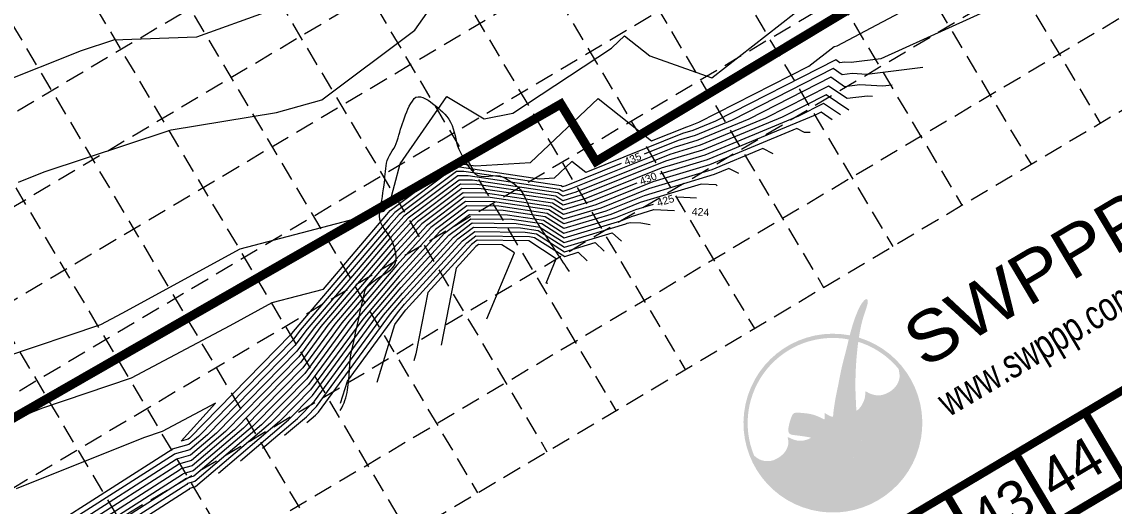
# Model space of a CAD drawing. Header units: inches. Extents: x 2527773 to 2531821, y 6906669 to 6910268.
# Drawn here: x 2530207 to 2530935, y 6907887 to 6908209 of the extents above; entities that cross this region are included whole.
import ezdxf
from ezdxf.enums import TextEntityAlignment as Align

# ---------------------------------------------------------------- set-up
doc = ezdxf.new("R2010")
doc.units = ezdxf.units.IN
doc.header["$MEASUREMENT"] = 0
doc.linetypes.add('HIDDEN', pattern=[0.009525, 0.00635, -0.003175])
for name, color, linetype in [('BASE', 7, 'Continuous'), ('GRID', 254, 'HIDDEN'), ('LOGO', 7, 'Continuous'), ('SILT FENCE', 200, 'Continuous')]:
    doc.layers.add(name, color=color, linetype=linetype)
doc.layers.add('Level 8', color=7, linetype='Continuous', lineweight=0)
doc.styles.add('LOGO1', font='ROCKEB.TTF', dxfattribs={"height": 25})
doc.styles.get("Standard").update_dxf_attribs({"font": 'ARIAL.TTF'})
doc.styles.add('Style-WORKING', font='WORKING.shx')
doc.linetypes.add('GC 100 Yr Fp', pattern='A,1,-0.6,["100-YR FP",Style-WORKING,S=0.1,R=0,X=-0.4043,Y=-0.05],-0.6,4', length=6.2)

# ---------------------------------------------------------------- blocks, each defined once
blk = doc.blocks.new('new logo')
at = {"layer": 'LOGO'}
h = blk.add_hatch(color=170, dxfattribs=at)
h.paths.add_polyline_path([(67.43, 44.06), (66.82, 44.7), (66.35, 45.25), (65.96, 45.76), (65.54, 46.4), (65.09, 47.19), (64.7, 47.94), (64.44, 48.47), (64.18, 49.02), (63.92, 49.58), (63.67, 50.15), (63.31, 50.99), (62.9, 52), (62.6, 52.78), (62.42, 53.27), (62.25, 53.75), (62.07, 54.23), (61.88, 54.72), (61.69, 55.22), (61.48, 55.74), (61.26, 56.27), (61.03, 56.81), (60.78, 57.37), (60.52, 57.93), (60.25, 58.5), (59.96, 59.07), (59.66, 59.64), (59.34, 60.2), (59.02, 60.77), (58.68, 61.32), (58.34, 61.87), (57.99, 62.4), (57.64, 62.91), (57.29, 63.4), (56.95, 63.87), (56.61, 64.32), (56.27, 64.74), (55.93, 65.14), (55.58, 65.53), (55.23, 65.91), (54.91, 66.23), (53.98, 66.22), (52.92, 66.33), (52.05, 66.5), (51.45, 66.64), (50.85, 66.81), (50.26, 67.01), (49.41, 67.35), (48.33, 67.91), (47.34, 68.56), (46.46, 69.26), (45.69, 70.02), (45.01, 70.79), (44.44, 71.52), (43.98, 72.16), (43.6, 72.69), (43.42, 72.95), (43.25, 73.18), (43.1, 73.38), (42.96, 73.53), (42.85, 73.65), (42.75, 73.73), (42.66, 73.76), (42.59, 73.76), (42.53, 73.71), (42.48, 73.63), (42.43, 73.52), (42.38, 73.38), (42.33, 73.22), (42.19, 72.76), (41.96, 72.1), (41.67, 71.46), (41.36, 70.91), (40.98, 70.34), (40.53, 69.77), (40.01, 69.21), (39.42, 68.67), (38.77, 68.17), (38.06, 67.7), (37.31, 67.27), (36.53, 66.9), (35.73, 66.59), (34.88, 66.34), (33.96, 66.14), (32.97, 65.99), (31.89, 65.9), (30.76, 65.86), (29.65, 65.89), (28.59, 65.97), (27.62, 66.13), (26.71, 66.36), (25.83, 66.67), (24.95, 67.08), (24.08, 67.58), (23.21, 68.18), (22.36, 68.88), (21.76, 69.47), (21.37, 69.89), (20.98, 70.36), (20.61, 70.88), (20.24, 71.46), (19.89, 72.13), (19.54, 72.89), (19.19, 73.77), (18.85, 74.77, -0.595729), (106.28, 106.77), (106.97, 107.48), (107.53, 108.05), (108.12, 108.64, 37.93689), (112.29, 104.53), (112.05, 104.24), (111.57, 103.66), (111.09, 103.06), (110.61, 102.47, -0.146449), (123.57, 75.01), (123.33, 74.47), (123.13, 73.97), (122.94, 73.5), (122.77, 73.07), (122.51, 72.4), (122.22, 71.72), (121.9, 71.1), (121.52, 70.53), (121.11, 70), (120.66, 69.51), (120.15, 69.03), (119.62, 68.57), (119.04, 68.14), (118.44, 67.73), (117.81, 67.36), (117.15, 67.03), (116.47, 66.74), (115.76, 66.49), (115.03, 66.28), (114.28, 66.11), (113.5, 65.97), (112.72, 65.88), (111.92, 65.82), (111.11, 65.8), (110.29, 65.82), (109.44, 65.89), (108.56, 66.01), (107.66, 66.19), (106.75, 66.43), (105.88, 66.73), (105.05, 67.1), (104.26, 67.53), (103.5, 68.04), (102.78, 68.61), (102.07, 69.26), (101.4, 69.96), (100.78, 70.68), (100.24, 71.38), (99.83, 72.02), (99.55, 72.52), (99.4, 72.79), (99.26, 73.03), (99.13, 73.24), (99.02, 73.4), (98.92, 73.52), (98.82, 73.58), (98.72, 73.6), (98.63, 73.58), (98.54, 73.51), (98.45, 73.42), (98.36, 73.3), (98.26, 73.16), (98.17, 73), (98.06, 72.83), (97.8, 72.39), (97.42, 71.81), (96.93, 71.14), (96.41, 70.55), (95.93, 70.06), (95.41, 69.58), (94.84, 69.11), (94.21, 68.65), (93.52, 68.19), (92.75, 67.74), (91.9, 67.28), (90.95, 66.85), (90.08, 66.57), (89.39, 66.39), (88.62, 66.22), (87.78, 66.08), (87.59, 65.61), (87.38, 65.07), (87.13, 64.45), (86.86, 63.76), (86.57, 63), (86.26, 62.19), (85.94, 61.33), (85.6, 60.44), (85.25, 59.53), (84.91, 58.59), (84.56, 57.66), (84.21, 56.72), (83.87, 55.8), (83.53, 54.89), (83.21, 54.02), (82.9, 53.18), (82.61, 52.38), (82.34, 51.64), (82.09, 50.96), (81.86, 50.33), (81.65, 49.76), (81.33, 48.95), (80.94, 48.06), (80.54, 47.29), (80.1, 46.58), (79.62, 45.94), (79.13, 45.36), (78.61, 44.81), (78.1, 44.32), (77.57, 43.87), (77.04, 43.47), (76.48, 43.12), (75.9, 42.81), (75.31, 42.55), (74.58, 42.28), (73.74, 42.05), (72.97, 41.94), (72.25, 41.93), (71.55, 42.04), (70.87, 42.22), (70.06, 42.5), (69.36, 42.77), (68.67, 43.11), (68.04, 43.53)])
h.paths.add_polyline_path([(71.76, 72.04), (70.7, 73.9), (70.07, 75.23), (69.69, 74.29), (68.67, 72.59), (67.85, 71.67), (67.95, 71.51), (68.11, 71.24), (68.27, 70.99), (68.41, 70.76), (68.55, 70.55), (68.68, 70.37), (68.8, 70.21), (68.92, 70.07), (69.04, 69.95), (69.15, 69.84), (69.26, 69.75), (69.37, 69.67), (69.48, 69.59), (69.59, 69.52), (69.7, 69.46), (69.82, 69.41), (69.94, 69.36), (70.05, 69.32), (70.17, 69.28), (70.29, 69.25), (70.41, 69.22), (70.53, 69.2), (70.64, 69.18), (70.76, 69.17), (70.88, 69.16), (71, 69.15), (71.11, 69.15), (71.22, 69.16), (71.33, 69.17), (71.44, 69.19), (71.54, 69.21), (71.64, 69.24), (71.74, 69.27), (71.84, 69.31), (71.94, 69.35), (72.04, 69.4), (72.14, 69.45), (72.24, 69.51), (72.35, 69.58), (72.45, 69.65), (72.56, 69.72), (72.67, 69.81), (72.78, 69.9), (72.89, 70), (73, 70.1), (73.11, 70.21), (73.22, 70.34), (73.3, 70.42), (72.52, 71.08)], flags=17)
blk.add_hatch(color=240, dxfattribs=at).paths.add_polyline_path([(117.73, 117.3), (118.86, 118.16), (119.82, 118.88), (120.63, 119.47), (121.31, 119.95), (121.89, 120.34), (122.37, 120.64), (122.78, 120.89), (123.13, 121.1), (123.45, 121.27), (123.73, 121.42), (123.99, 121.55), (124.22, 121.67), (124.44, 121.77), (124.65, 121.85), (124.84, 121.93), (125.03, 122.01), (125.21, 122.09), (125.4, 122.16), (125.58, 122.23), (125.76, 122.3), (125.93, 122.37), (126.1, 122.44), (126.26, 122.49), (126.41, 122.55), (126.56, 122.6), (126.69, 122.64), (126.82, 122.67), (126.95, 122.71), (127.06, 122.73), (127.18, 122.76), (127.29, 122.78), (127.39, 122.79), (127.5, 122.8), (127.6, 122.81), (127.7, 122.82), (127.79, 122.82), (127.89, 122.82), (127.98, 122.82), (128.06, 122.81), (128.14, 122.8), (128.22, 122.79), (128.29, 122.78), (128.35, 122.76), (128.42, 122.74), (128.47, 122.72), (128.52, 122.7), (128.57, 122.67), (128.62, 122.64), (128.65, 122.61), (128.69, 122.57), (128.72, 122.53), (128.75, 122.49), (128.77, 122.44), (128.79, 122.39), (128.81, 122.34), (128.82, 122.28), (128.83, 122.21), (128.84, 122.14), (128.84, 122.07), (128.84, 122), (128.83, 121.92), (128.82, 121.84), (128.81, 121.76), (128.79, 121.68), (128.77, 121.6), (128.74, 121.52), (128.7, 121.44), (128.66, 121.35), (128.61, 121.26), (128.56, 121.16), (128.5, 121.06), (128.43, 120.95), (128.35, 120.83), (128.27, 120.7), (128.18, 120.57), (128.08, 120.42), (127.96, 120.27), (127.85, 120.12), (127.71, 119.96), (127.57, 119.79), (127.42, 119.62), (127.25, 119.44), (127.06, 119.24), (126.84, 119.03), (126.58, 118.79), (126.28, 118.52), (125.94, 118.21), (125.54, 117.86), (125.08, 117.47), (124.58, 117.04), (124.04, 116.57), (123.48, 116.08), (122.89, 115.57), (122.3, 115.05), (121.71, 114.53), (121.13, 114.01), (120.58, 113.5), (120.04, 112.99), (119.52, 112.49), (119.01, 111.99), (118.51, 111.49), (118.02, 110.99), (117.53, 110.47), (117.03, 109.94), (116.53, 109.4), (116.03, 108.85), (115.52, 108.29), (115.02, 107.71), (114.51, 107.14), (114.01, 106.56), (113.51, 105.98), (113.02, 105.4), (112.54, 104.82), (112.05, 104.24), (111.57, 103.66), (111.09, 103.06), (110.59, 102.44), (110.09, 101.8), (109.56, 101.13), (109.02, 100.43), (108.45, 99.68), (107.87, 98.9), (107.27, 98.1), (106.66, 97.27), (106.04, 96.43), (105.43, 95.59), (104.82, 94.74), (104.23, 93.91), (103.65, 93.08), (103.08, 92.27), (102.52, 91.46), (101.97, 90.65), (101.42, 89.84), (100.87, 89.01), (100.32, 88.18), (99.77, 87.33), (99.2, 86.45), (98.63, 85.56), (98.06, 84.66), (97.5, 83.76), (96.94, 82.87), (96.4, 81.99), (95.88, 81.13), (95.38, 80.29), (94.91, 79.49), (94.46, 78.72), (94.03, 77.96), (93.61, 77.23), (93.21, 76.5), (92.81, 75.77), (92.41, 75.04), (92.01, 74.29), (91.6, 73.54), (91.18, 72.77), (90.78, 72.02), (90.38, 71.27), (90, 70.56), (89.64, 69.88), (89.31, 69.25), (89.01, 68.69), (88.75, 68.19), (88.53, 67.74), (88.33, 67.32), (88.15, 66.92), (87.97, 66.52), (87.78, 66.08), (87.59, 65.61), (87.38, 65.07), (87.13, 64.45), (86.86, 63.76), (86.57, 63), (86.26, 62.19), (85.94, 61.33), (85.6, 60.44), (85.25, 59.53), (84.91, 58.59), (84.56, 57.66), (84.21, 56.72), (83.87, 55.8), (83.53, 54.89), (83.21, 54.02), (82.9, 53.18), (82.61, 52.38), (82.34, 51.64), (82.09, 50.96), (81.86, 50.33), (81.65, 49.76), (81.44, 49.23), (81.24, 48.75), (81.04, 48.29), (80.84, 47.87), (80.64, 47.48), (80.43, 47.11), (80.2, 46.75), (79.97, 46.41), (79.73, 46.09), (79.49, 45.78), (79.24, 45.49), (78.99, 45.21), (78.74, 44.95), (78.48, 44.69), (78.23, 44.45), (77.97, 44.21), (77.71, 43.99), (77.44, 43.78), (77.17, 43.58), (76.9, 43.39), (76.62, 43.21), (76.33, 43.04), (76.04, 42.89), (75.75, 42.75), (75.45, 42.62), (75.16, 42.5), (74.87, 42.39), (74.58, 42.29), (74.3, 42.2), (74.02, 42.13), (73.75, 42.07), (73.49, 42.02), (73.23, 41.98), (72.98, 41.95), (72.73, 41.94), (72.49, 41.93), (72.24, 41.94), (72.01, 41.97), (71.77, 42), (71.53, 42.05), (71.3, 42.11), (71.06, 42.17), (70.83, 42.24), (70.59, 42.32), (70.35, 42.4), (70.12, 42.48), (69.88, 42.57), (69.64, 42.66), (69.4, 42.76), (69.16, 42.87), (68.93, 42.98), (68.69, 43.11), (68.47, 43.25), (68.25, 43.39), (68.04, 43.55), (67.83, 43.72), (67.62, 43.9), (67.42, 44.09), (67.22, 44.28), (67.03, 44.49), (66.83, 44.69), (66.64, 44.9), (66.45, 45.13), (66.26, 45.36), (66.06, 45.62), (65.86, 45.91), (65.65, 46.23), (65.43, 46.59), (65.2, 47), (64.96, 47.45), (64.7, 47.94), (64.44, 48.47), (64.18, 49.02), (63.92, 49.58), (63.67, 50.15), (63.43, 50.71), (63.2, 51.26), (62.99, 51.78), (62.79, 52.29), (62.6, 52.78), (62.42, 53.27), (62.25, 53.75), (62.07, 54.23), (61.88, 54.72), (61.69, 55.22), (61.48, 55.74), (61.26, 56.27), (61.03, 56.81), (60.78, 57.37), (60.52, 57.93), (60.25, 58.5), (59.96, 59.07), (59.66, 59.64), (59.34, 60.2), (59.02, 60.77), (58.68, 61.32), (58.34, 61.87), (57.99, 62.4), (57.64, 62.91), (57.29, 63.4), (56.95, 63.87), (56.61, 64.32), (56.27, 64.74), (55.93, 65.14), (55.58, 65.53), (55.23, 65.91), (54.86, 66.28), (54.49, 66.65), (54.09, 67.01), (53.68, 67.39), (53.25, 67.76), (52.81, 68.14), (52.35, 68.52), (51.89, 68.9), (51.42, 69.28), (50.95, 69.66), (50.48, 70.04), (50.01, 70.41), (49.54, 70.78), (49.09, 71.13), (48.65, 71.47), (48.24, 71.8), (47.84, 72.11), (47.47, 72.4), (47.14, 72.66), (46.83, 72.9), (46.56, 73.11), (46.32, 73.3), (46.11, 73.47), (45.92, 73.63), (45.75, 73.78), (45.6, 73.92), (45.46, 74.05), (45.34, 74.18), (45.23, 74.31), (45.13, 74.44), (45.04, 74.56), (44.96, 74.69), (44.9, 74.82), (44.84, 74.96), (44.8, 75.1), (44.76, 75.24), (44.73, 75.39), (44.72, 75.54), (44.71, 75.69), (44.7, 75.84), (44.71, 75.99), (44.72, 76.15), (44.75, 76.3), (44.78, 76.45), (44.81, 76.6), (44.86, 76.75), (44.92, 76.9), (44.99, 77.06), (45.07, 77.23), (45.17, 77.4), (45.29, 77.59), (45.42, 77.8), (45.57, 78.01), (45.73, 78.24), (45.91, 78.48), (46.11, 78.73), (46.32, 78.99), (46.55, 79.26), (46.8, 79.54), (47.06, 79.83), (47.33, 80.13), (47.62, 80.43), (47.91, 80.73), (48.21, 81.04), (48.52, 81.34), (48.84, 81.64), (49.16, 81.93), (49.48, 82.21), (49.79, 82.48), (50.1, 82.74), (50.41, 82.98), (50.7, 83.21), (50.98, 83.42), (51.24, 83.62), (51.49, 83.79), (51.7, 83.95), (51.9, 84.08), (52.08, 84.19), (52.25, 84.29), (52.4, 84.38), (52.55, 84.45), (52.68, 84.51), (52.82, 84.56), (52.95, 84.61), (53.08, 84.64), (53.21, 84.67), (53.34, 84.69), (53.47, 84.7), (53.6, 84.7), (53.72, 84.69), (53.85, 84.68), (53.97, 84.65), (54.1, 84.62), (54.22, 84.58), (54.35, 84.54), (54.48, 84.48), (54.61, 84.43), (54.74, 84.36), (54.88, 84.3), (55.02, 84.23), (55.17, 84.15), (55.34, 84.06), (55.51, 83.97), (55.7, 83.86), (55.91, 83.73), (56.14, 83.59), (56.4, 83.42), (56.68, 83.23), (56.99, 83.01), (57.32, 82.78), (57.67, 82.53), (58.03, 82.27), (58.4, 81.99), (58.79, 81.71), (59.18, 81.42), (59.57, 81.13), (59.97, 80.83), (60.37, 80.53), (60.76, 80.22), (61.15, 79.91), (61.54, 79.59), (61.91, 79.27), (62.28, 78.93), (62.64, 78.6), (62.98, 78.25), (63.32, 77.9), (63.65, 77.54), (63.97, 77.17), (64.29, 76.79), (64.6, 76.4), (64.91, 76.01), (65.22, 75.6), (65.52, 75.19), (65.82, 74.78), (66.11, 74.37), (66.39, 73.96), (66.66, 73.57), (66.91, 73.18), (67.15, 72.81), (67.37, 72.45), (67.58, 72.12), (67.77, 71.8), (67.95, 71.51), (68.11, 71.24), (68.27, 70.99), (68.41, 70.76), (68.55, 70.55), (68.68, 70.37), (68.8, 70.21), (68.92, 70.07), (69.04, 69.95), (69.15, 69.84), (69.26, 69.75), (69.37, 69.67), (69.48, 69.59), (69.59, 69.52), (69.7, 69.46), (69.82, 69.41), (69.94, 69.36), (70.05, 69.32), (70.17, 69.28), (70.29, 69.25), (70.41, 69.22), (70.53, 69.2), (70.64, 69.18), (70.76, 69.17), (70.88, 69.16), (71, 69.15), (71.11, 69.15), (71.22, 69.16), (71.33, 69.17), (71.44, 69.19), (71.54, 69.21), (71.64, 69.24), (71.74, 69.27), (71.84, 69.31), (71.94, 69.35), (72.04, 69.4), (72.14, 69.45), (72.24, 69.51), (72.35, 69.58), (72.45, 69.65), (72.56, 69.72), (72.67, 69.81), (72.78, 69.9), (72.89, 70), (73, 70.1), (73.11, 70.21), (73.22, 70.34), (73.34, 70.47), (73.46, 70.61), (73.58, 70.77), (73.72, 70.94), (73.85, 71.12), (74, 71.32), (74.15, 71.53), (74.32, 71.77), (74.5, 72.01), (74.68, 72.27), (74.88, 72.55), (75.09, 72.84), (75.32, 73.15), (75.56, 73.46), (75.82, 73.79), (76.09, 74.14), (76.37, 74.49), (76.67, 74.87), (76.99, 75.25), (77.32, 75.65), (77.66, 76.07), (78.02, 76.5), (78.39, 76.95), (78.77, 77.42), (79.18, 77.91), (79.6, 78.4), (80.03, 78.92), (80.49, 79.45), (80.96, 80), (81.46, 80.56), (81.97, 81.13), (82.5, 81.72), (83.04, 82.31), (83.59, 82.91), (84.14, 83.51), (84.68, 84.1), (85.22, 84.68), (85.74, 85.25), (86.24, 85.81), (86.73, 86.35), (87.2, 86.89), (87.67, 87.41), (88.13, 87.94), (88.59, 88.46), (89.06, 88.98), (89.53, 89.52), (90.01, 90.05), (90.5, 90.6), (91, 91.16), (91.52, 91.73), (92.06, 92.31), (92.61, 92.9), (93.18, 93.5), (93.77, 94.12), (94.38, 94.75), (95.01, 95.39), (95.64, 96.03), (96.28, 96.68), (96.92, 97.32), (97.56, 97.96), (98.19, 98.58), (98.8, 99.19), (99.39, 99.77), (99.96, 100.34), (100.52, 100.9), (101.07, 101.45), (101.61, 101.98), (102.14, 102.52), (102.66, 103.05), (103.19, 103.59), (103.72, 104.13), (104.25, 104.67), (104.78, 105.23), (105.32, 105.78), (105.86, 106.34), (106.41, 106.91), (106.97, 107.48), (107.53, 108.05), (108.11, 108.62), (108.69, 109.2), (109.27, 109.77), (109.86, 110.34), (110.45, 110.91), (111.04, 111.47), (111.62, 112.02), (112.2, 112.56), (112.77, 113.1), (113.35, 113.62), (113.95, 114.16), (114.58, 114.71), (115.26, 115.3), (116.01, 115.91), (116.82, 116.58)])
at = {"layer": 'LOGO', "style": 'LOGO1'}
for s, height, width, p in [('SWPPP', 31.324, 1.115, (136.96, 67.05)), ('www.swppp.com', 18.1118, 0.77, (135.01, 33.35))]:
    blk.add_text(s, height=height, dxfattribs=dict(at, width=width)).set_placement(p)

msp = doc.modelspace()

# ---------------------------------------------------------------- linework, layer by layer
at = {"color": 35, "lineweight": 0}
for p, q in [((2530750.26, 6908193.27), (2530848.99, 6908245.84)), ((2530469.09, 6908203.65), (2530483.89, 6908225.01)), ((2530879.68, 6908230.31), (2530779.17, 6908184.54)), ((2530666.82, 6908172.05), (2530730.4, 6908221.62)), ((2530371.99, 6908216.24), (2530323.67, 6908199.05)), ((2530407.14, 6908157.22), (2530469.09, 6908203.65)), ((2530268.44, 6908196.98), (2530246.96, 6908189.83)), ((2530323.67, 6908199.05), (2530268.44, 6908196.98)), ((2530600.32, 6908192.22), (2530608.53, 6908199.97)), ((2530608.53, 6908199.97), (2530625.53, 6908186.55)), ((2530246.96, 6908189.83), (2530171.93, 6908160.08)), ((2530534.25, 6908148.41), (2530599.94, 6908191.71)), ((2530599.94, 6908191.71), (2530600.32, 6908192.22)), ((2530731.29, 6908179.75), (2530748.13, 6908192.88)), ((2530748.13, 6908192.88), (2530750.26, 6908193.27)), ((2530625.53, 6908186.55), (2530666.82, 6908172.05)), ((2530749.2, 6908183.91), (2530669.12, 6908143.08)), ((2530751.96, 6908182.03), (2530749.2, 6908183.91)), ((2530754.98, 6908182.41), (2530751.96, 6908182.03)), ((2530759.57, 6908182.11), (2530754.98, 6908182.41)), ((2530779.17, 6908184.54), (2530759.57, 6908182.11)), ((2530658.04, 6908142.41), (2530731.29, 6908179.75)), ((2530747.58, 6908178.11), (2530680.2, 6908143.75)), ((2530753.54, 6908174.05), (2530747.58, 6908178.11)), ((2530760.08, 6908174.86), (2530753.54, 6908174.05)), ((2530770, 6908174.22), (2530760.08, 6908174.86)), ((2530807.14, 6908178.83), (2530770, 6908174.22)), ((2530745.97, 6908172.31), (2530691.28, 6908144.43)), ((2530744.35, 6908166.51), (2530702.36, 6908145.1)), ((2530756.7, 6908158.1), (2530744.35, 6908166.51)), ((2530755.12, 6908166.07), (2530745.97, 6908172.31)), ((2530765.18, 6908167.32), (2530755.12, 6908166.07)), ((2530780.42, 6908166.34), (2530765.18, 6908167.32)), ((2530786.86, 6908167.14), (2530780.42, 6908166.34)), ((2530459.37, 6908114.67), (2530490.46, 6908159.55)), ((2530490.46, 6908159.55), (2530515.13, 6908144.62)), ((2530742.74, 6908160.71), (2530713.44, 6908145.77)), ((2530757.85, 6908150.42), (2530742.74, 6908160.71)), ((2530770.28, 6908159.78), (2530756.7, 6908158.1)), ((2530773.71, 6908159.56), (2530770.28, 6908159.78)), ((2530376.97, 6908148.84), (2530407.14, 6908157.22)), ((2530545.98, 6908115.63), (2530591.03, 6908158.14)), ((2530591.03, 6908158.14), (2530626.68, 6908129.99)), ((2530741.12, 6908154.91), (2530724.52, 6908146.45)), ((2530752.36, 6908147.25), (2530741.12, 6908154.91)), ((2530306.93, 6908137.38), (2530376.97, 6908148.84)), ((2530515.13, 6908144.62), (2530534.25, 6908148.41)), ((2530702.36, 6908145.1), (2530658.9, 6908127.11)), ((2530713.44, 6908145.77), (2530660.48, 6908123.85)), ((2530724.52, 6908146.45), (2530662.05, 6908120.59)), ((2530735.6, 6908147.12), (2530663.63, 6908117.33)), ((2530739.51, 6908149.11), (2530735.6, 6908147.12)), ((2530746.88, 6908144.09), (2530739.51, 6908149.11)), ((2530305.29, 6908136.8), (2530306.93, 6908137.38)), ((2530626.68, 6908129.99), (2530650.09, 6908139.4)), ((2530650.09, 6908139.4), (2530652.61, 6908140.16)), ((2530652.61, 6908140.16), (2530658.04, 6908142.41)), ((2530669.12, 6908143.08), (2530654.18, 6908136.9)), ((2530680.2, 6908143.75), (2530655.75, 6908133.63)), ((2530691.28, 6908144.43), (2530657.33, 6908130.37)), ((2530723.34, 6908138.13), (2530665.2, 6908114.07)), ((2530728.52, 6908135.62), (2530723.34, 6908138.13)), ((2530222.46, 6908109.34), (2530304.91, 6908136.78)), ((2530304.91, 6908136.78), (2530305.29, 6908136.8)), ((2530647.26, 6908134.81), (2530582.88, 6908108.94)), ((2530644.43, 6908130.22), (2530621.69, 6908121.08)), ((2530657.33, 6908130.37), (2530641.6, 6908125.62)), ((2530655.75, 6908133.63), (2530644.43, 6908130.22)), ((2530654.18, 6908136.9), (2530647.26, 6908134.81)), ((2530732.12, 6908135.58), (2530728.52, 6908135.62)), ((2530641.6, 6908125.62), (2530572.8, 6908097.99)), ((2530660.48, 6908123.85), (2530635.94, 6908116.44)), ((2530658.9, 6908127.11), (2530638.77, 6908121.03)), ((2530700.71, 6908124.85), (2530666.77, 6908110.81)), ((2530707.66, 6908121.48), (2530700.71, 6908124.85)), ((2530509.36, 6908113.38), (2530545.98, 6908115.63)), ((2530573.53, 6908116.32), (2530561.72, 6908105.18)), ((2530582.88, 6908108.94), (2530573.53, 6908116.32)), ((2530638.77, 6908121.03), (2530576.14, 6908095.87)), ((2530635.94, 6908116.44), (2530579.47, 6908093.76)), ((2530663.63, 6908117.33), (2530632.09, 6908107.81)), ((2530662.05, 6908120.59), (2530633.11, 6908111.85)), ((2530205.21, 6908102.5), (2530222.46, 6908109.34)), ((2530451.79, 6908086.33), (2530459.37, 6908114.67)), ((2530452.74, 6908083.54), (2530495.09, 6908115.39)), ((2530495.96, 6908112.53), (2530455.74, 6908082.28)), ((2530496.82, 6908109.67), (2530458.73, 6908081.03)), ((2530495.09, 6908115.39), (2530495.79, 6908115.38)), ((2530495.79, 6908115.38), (2530509.36, 6908113.38)), ((2530498.7, 6908112.49), (2530495.96, 6908112.53)), ((2530501.62, 6908109.61), (2530496.82, 6908109.67)), ((2530552.13, 6908104.59), (2530498.7, 6908112.49)), ((2530566.55, 6908099.99), (2530501.62, 6908109.61)), ((2530606.38, 6908114.93), (2530569.47, 6908100.1)), ((2530633.11, 6908111.85), (2530582.8, 6908091.64)), ((2530666.77, 6908110.81), (2530624.62, 6908098.08)), ((2530665.2, 6908114.07), (2530627.45, 6908102.67)), ((2530678.09, 6908111.57), (2530668.35, 6908107.54)), ((2530684.81, 6908108.31), (2530678.09, 6908111.57)), ((2530497.68, 6908106.81), (2530461.73, 6908079.78)), ((2530498.55, 6908103.95), (2530464.73, 6908078.52)), ((2530499.41, 6908101.09), (2530467.73, 6908077.27)), ((2530504.53, 6908106.72), (2530497.68, 6908106.81)), ((2530507.44, 6908103.83), (2530498.55, 6908103.95)), ((2530510.36, 6908100.94), (2530499.41, 6908101.09)), ((2530565.37, 6908097.71), (2530504.53, 6908106.72)), ((2530564.18, 6908095.43), (2530507.44, 6908103.83)), ((2530562.99, 6908093.15), (2530510.36, 6908100.94)), ((2530561.72, 6908105.18), (2530552.13, 6908104.59)), ((2530616.72, 6908101.81), (2530586.14, 6908089.53)), ((2530627.45, 6908102.67), (2530589.47, 6908087.41)), ((2530659.6, 6908101.17), (2530618.96, 6908088.89)), ((2530668.35, 6908107.54), (2530621.79, 6908093.48)), ((2530669.7, 6908100.67), (2530659.6, 6908101.17)), ((2530500.27, 6908098.23), (2530470.73, 6908076.01)), ((2530501.13, 6908095.37), (2530473.73, 6908074.76)), ((2530513.27, 6908098.05), (2530500.27, 6908098.23)), ((2530516.18, 6908095.16), (2530501.13, 6908095.37)), ((2530561.81, 6908090.87), (2530513.27, 6908098.05)), ((2530560.62, 6908088.59), (2530516.18, 6908095.16)), ((2530567.57, 6908093.29), (2530564.18, 6908095.43)), ((2530567.47, 6908096.38), (2530565.37, 6908097.71)), ((2530567.38, 6908099.47), (2530566.55, 6908099.99)), ((2530569.47, 6908100.1), (2530567.38, 6908099.47)), ((2530572.8, 6908097.99), (2530567.47, 6908096.38)), ((2530576.14, 6908095.87), (2530567.57, 6908093.29)), ((2530579.47, 6908093.76), (2530567.66, 6908090.19)), ((2530624.62, 6908098.08), (2530592.81, 6908085.3)), ((2530670.38, 6908099.99), (2530669.7, 6908100.67)), ((2530449.74, 6908084.79), (2530451.79, 6908086.33)), ((2530502, 6908092.51), (2530476.73, 6908073.51)), ((2530502.86, 6908089.65), (2530479.73, 6908072.25)), ((2530503.72, 6908086.79), (2530482.73, 6908071)), ((2530519.1, 6908092.27), (2530502, 6908092.51)), ((2530522.01, 6908089.39), (2530502.86, 6908089.65)), ((2530524.92, 6908086.5), (2530503.72, 6908086.79)), ((2530559.44, 6908086.3), (2530519.1, 6908092.27)), ((2530558.25, 6908084.02), (2530522.01, 6908089.39)), ((2530557.06, 6908081.74), (2530524.92, 6908086.5)), ((2530567.85, 6908084.01), (2530560.62, 6908088.59)), ((2530567.75, 6908087.1), (2530561.81, 6908090.87)), ((2530567.66, 6908090.19), (2530562.99, 6908093.15)), ((2530582.8, 6908091.64), (2530567.75, 6908087.1)), ((2530586.14, 6908089.53), (2530567.85, 6908084.01)), ((2530589.47, 6908087.41), (2530567.94, 6908080.92)), ((2530621.79, 6908093.48), (2530596.14, 6908083.18)), ((2530618.96, 6908088.89), (2530599.47, 6908081.07)), ((2530616.12, 6908084.3), (2530627.99, 6908087.89)), ((2530643.79, 6908092.65), (2530643.91, 6908092.69)), ((2530643.91, 6908092.69), (2530656.63, 6908092.07)), ((2530352.74, 6908058.05), (2530448.32, 6908083.13)), ((2530408.21, 6908031.35), (2530450.41, 6908080.97)), ((2530448.32, 6908083.13), (2530449.66, 6908084.71)), ((2530449.66, 6908084.71), (2530449.74, 6908084.79)), ((2530450.41, 6908080.97), (2530452.74, 6908083.54)), ((2530455.74, 6908082.28), (2530451.15, 6908077.24)), ((2530458.73, 6908081.03), (2530451.89, 6908073.51)), ((2530461.73, 6908079.78), (2530452.64, 6908069.77)), ((2530504.59, 6908083.93), (2530485.73, 6908069.75)), ((2530488.72, 6908068.49), (2530505.45, 6908081.07)), ((2530527.84, 6908083.61), (2530504.59, 6908083.93)), ((2530505.45, 6908081.07), (2530530.75, 6908080.72)), ((2530555.88, 6908079.46), (2530527.84, 6908083.61)), ((2530530.75, 6908080.72), (2530554.69, 6908077.18)), ((2530568.23, 6908071.64), (2530555.88, 6908079.46)), ((2530568.13, 6908074.73), (2530557.06, 6908081.74)), ((2530568.04, 6908077.82), (2530558.25, 6908084.02)), ((2530567.94, 6908080.92), (2530559.44, 6908086.3)), ((2530592.81, 6908085.3), (2530568.04, 6908077.82)), ((2530596.14, 6908083.18), (2530568.13, 6908074.73)), ((2530599.47, 6908081.07), (2530568.23, 6908071.64)), ((2530602.81, 6908078.95), (2530616.12, 6908084.3)), ((2530606.14, 6908076.84), (2530613.29, 6908079.71)), ((2530613.29, 6908079.71), (2530628.22, 6908084.22)), ((2530628.22, 6908084.22), (2530641.85, 6908083.55)), ((2530451.15, 6908077.24), (2530388.07, 6908003.06)), ((2530451.89, 6908073.51), (2530392.7, 6908003.89)), ((2530464.73, 6908078.52), (2530453.38, 6908066.04)), ((2530467.73, 6908077.27), (2530454.12, 6908062.3)), ((2530470.73, 6908076.01), (2530454.86, 6908058.57)), ((2530473.73, 6908074.76), (2530455.61, 6908054.83)), ((2530476.73, 6908073.51), (2530456.35, 6908051.1)), ((2530479.73, 6908072.25), (2530457.09, 6908047.36)), ((2530491.72, 6908067.24), (2530506.31, 6908078.21)), ((2530494.72, 6908065.99), (2530507.17, 6908075.35)), ((2530497.72, 6908064.73), (2530508.04, 6908072.49)), ((2530506.31, 6908078.21), (2530533.66, 6908077.83)), ((2530507.17, 6908075.35), (2530536.58, 6908074.94)), ((2530508.04, 6908072.49), (2530539.49, 6908072.05)), ((2530533.66, 6908077.83), (2530553.5, 6908074.89)), ((2530536.58, 6908074.94), (2530552.32, 6908072.61)), ((2530539.49, 6908072.05), (2530551.13, 6908070.33)), ((2530552.32, 6908072.61), (2530568.51, 6908062.36)), ((2530553.5, 6908074.89), (2530568.41, 6908065.45)), ((2530554.69, 6908077.18), (2530568.32, 6908068.55)), ((2530568.32, 6908068.55), (2530602.81, 6908078.95)), ((2530568.41, 6908065.45), (2530606.14, 6908076.84)), ((2530568.51, 6908062.36), (2530609.48, 6908074.72)), ((2530609.48, 6908074.72), (2530610.46, 6908075.12)), ((2530610.46, 6908075.12), (2530612.53, 6908075.74)), ((2530612.53, 6908075.74), (2530619.59, 6908075.4)), ((2530619.59, 6908075.4), (2530625.71, 6908074.24)), ((2530452.64, 6908069.77), (2530397.33, 6908004.73)), ((2530453.38, 6908066.04), (2530401.96, 6908005.56)), ((2530482.73, 6908071), (2530457.84, 6908043.63)), ((2530485.73, 6908069.75), (2530458.58, 6908039.9)), ((2530459.32, 6908036.16), (2530488.72, 6908068.49)), ((2530460.06, 6908032.43), (2530491.72, 6908067.24)), ((2530460.81, 6908028.69), (2530494.72, 6908065.99)), ((2530461.55, 6908024.96), (2530497.72, 6908064.73)), ((2530500.72, 6908063.48), (2530508.9, 6908069.63)), ((2530503.72, 6908062.22), (2530509.76, 6908066.77)), ((2530508.9, 6908069.63), (2530542.4, 6908069.17)), ((2530509.76, 6908066.77), (2530545.32, 6908066.28)), ((2530542.4, 6908069.17), (2530549.95, 6908068.05)), ((2530545.32, 6908066.28), (2530548.76, 6908065.77)), ((2530548.76, 6908065.77), (2530568.79, 6908053.08)), ((2530549.95, 6908068.05), (2530568.7, 6908056.18)), ((2530551.13, 6908070.33), (2530568.6, 6908059.27)), ((2530568.6, 6908059.27), (2530600.5, 6908068.89)), ((2530600.5, 6908068.89), (2530606.51, 6908063.18)), ((2530274.31, 6908015.31), (2530352.74, 6908058.05)), ((2530454.12, 6908062.3), (2530406.58, 6908006.4)), ((2530454.86, 6908058.57), (2530411.21, 6908007.23)), ((2530462.29, 6908021.22), (2530500.72, 6908063.48)), ((2530463.04, 6908017.49), (2530503.72, 6908062.22)), ((2530506.72, 6908060.97), (2530477.65, 6908029.01)), ((2530509.72, 6908059.72), (2530496.54, 6908045.22)), ((2530510.63, 6908063.91), (2530506.72, 6908060.97)), ((2530511.49, 6908061.05), (2530509.72, 6908059.72)), ((2530544.9, 6908063.43), (2530510.63, 6908063.91)), ((2530527.03, 6908060.83), (2530511.49, 6908061.05)), ((2530535.29, 6908055.4), (2530527.03, 6908060.83)), ((2530563.11, 6908051.45), (2530544.9, 6908063.43)), ((2530568.7, 6908056.18), (2530589.17, 6908062.36)), ((2530589.17, 6908062.36), (2530595.18, 6908056.65)), ((2530455.61, 6908054.83), (2530415.84, 6908008.07)), ((2530456.35, 6908051.1), (2530420.47, 6908008.9)), ((2530517.09, 6908011.63), (2530535.29, 6908055.4)), ((2530556.37, 6908035.25), (2530563.11, 6908051.45)), ((2530568.79, 6908053.08), (2530577.85, 6908055.82)), ((2530577.85, 6908055.82), (2530583.85, 6908050.11)), ((2530457.09, 6908047.36), (2530425.1, 6908009.74)), ((2530457.84, 6908043.63), (2530429.72, 6908010.57)), ((2530496.54, 6908045.22), (2530486.66, 6907994.09)), ((2530458.58, 6908039.9), (2530434.35, 6908011.41)), ((2530438.98, 6908012.24), (2530459.32, 6908036.16)), ((2530374.15, 6908022.42), (2530408.21, 6908031.35)), ((2530443.61, 6908013.08), (2530460.06, 6908032.43)), ((2530448.24, 6908013.91), (2530460.81, 6908028.69)), ((2530477.65, 6908029.01), (2530469.79, 6907988.33)), ((2530557.65, 6908035.01), (2530556.37, 6908035.25)), ((2530346.2, 6908007.19), (2530374.15, 6908022.42)), ((2530452.87, 6908014.75), (2530461.55, 6908024.96)), ((2530457.49, 6908015.58), (2530462.29, 6908021.22)), ((2530260.17, 6908007.78), (2530274.31, 6908015.31)), ((2530403.62, 6907953.12), (2530448.24, 6908013.91)), ((2530404.93, 6907949.43), (2530452.87, 6908014.75)), ((2530424.15, 6907970.14), (2530457.49, 6908015.58)), ((2530455.77, 6908007.77), (2530462.12, 6908016.41)), ((2530462.12, 6908016.41), (2530463.04, 6908017.49)), ((2530195.43, 6907986), (2530260.17, 6908007.78)), ((2530280.58, 6907972.19), (2530346.2, 6908007.19)), ((2530406.58, 6908006.4), (2530391.83, 6907986.3)), ((2530411.21, 6908007.23), (2530393.14, 6907982.61)), ((2530415.84, 6908008.07), (2530394.45, 6907978.92)), ((2530420.47, 6908008.9), (2530395.76, 6907975.24)), ((2530425.1, 6908009.74), (2530397.07, 6907971.55)), ((2530429.72, 6908010.57), (2530398.38, 6907967.86)), ((2530434.35, 6908011.41), (2530399.69, 6907964.18)), ((2530401, 6907960.49), (2530438.98, 6908012.24)), ((2530402.31, 6907956.8), (2530443.61, 6908013.08)), ((2530443.96, 6907969.47), (2530455.77, 6908007.77)), ((2530386.59, 6908001.04), (2530319.07, 6907932.16)), ((2530388.07, 6908003.06), (2530386.59, 6908001.04)), ((2530392.7, 6908003.89), (2530387.9, 6907997.35)), ((2530397.33, 6908004.73), (2530389.21, 6907993.67)), ((2530401.96, 6908005.56), (2530390.52, 6907989.98)), ((2530387.9, 6907997.35), (2530325.07, 6907933.25)), ((2530389.21, 6907993.67), (2530331.06, 6907934.34)), ((2530390.52, 6907989.98), (2530337.06, 6907935.44)), ((2530391.83, 6907986.3), (2530343.05, 6907936.53)), ((2530469.79, 6907988.33), (2530468.31, 6907983.51)), ((2530393.14, 6907982.61), (2530349.05, 6907937.63)), ((2530394.45, 6907978.92), (2530355.05, 6907938.72)), ((2530220.76, 6907952.07), (2530280.58, 6907972.19)), ((2530395.76, 6907975.24), (2530361.04, 6907939.82)), ((2530397.07, 6907971.55), (2530367.04, 6907940.91)), ((2530419.61, 6907955.44), (2530424.15, 6907970.14)), ((2530398.38, 6907967.86), (2530373.03, 6907942)), ((2530399.69, 6907964.18), (2530379.03, 6907943.1)), ((2530385.03, 6907944.19), (2530401, 6907960.49)), ((2530391.02, 6907945.29), (2530402.31, 6907956.8)), ((2530181.89, 6907936.42), (2530220.76, 6907952.07)), ((2530336.28, 6907955.43), (2530300.99, 6907936.61)), ((2530313.57, 6907930.08), (2530336.28, 6907955.43)), ((2530397.02, 6907946.38), (2530403.62, 6907953.12)), ((2530403.01, 6907947.47), (2530404.93, 6907949.43)), ((2530373.03, 6907942), (2530323.14, 6907899.71)), ((2530379.03, 6907943.1), (2530338.29, 6907908.56)), ((2530352.99, 6907917.04), (2530385.03, 6907944.19)), ((2530367.69, 6907925.51), (2530391.02, 6907945.29)), ((2530382.4, 6907933.99), (2530397.02, 6907946.38)), ((2530397.1, 6907942.46), (2530403.01, 6907947.47)), ((2530300.99, 6907936.61), (2530288.36, 6907932.36)), ((2530331.06, 6907934.34), (2530319.26, 6907924.34)), ((2530337.06, 6907935.44), (2530319.82, 6907920.82)), ((2530343.05, 6907936.53), (2530320.37, 6907917.3)), ((2530349.05, 6907937.63), (2530320.92, 6907913.78)), ((2530355.05, 6907938.72), (2530321.48, 6907910.26)), ((2530361.04, 6907939.82), (2530322.03, 6907906.75)), ((2530367.04, 6907940.91), (2530322.59, 6907903.23)), ((2530288.36, 6907932.36), (2530203.8, 6907898.31)), ((2530318.71, 6907927.86), (2530307.52, 6907924.69)), ((2530318.15, 6907931.38), (2530313.57, 6907930.08)), ((2530319.07, 6907932.16), (2530318.15, 6907931.38)), ((2530325.07, 6907933.25), (2530318.71, 6907927.86)), ((2530307.49, 6907924.64), (2530222.28, 6907870.11)), ((2530308.89, 6907921.3), (2530230.6, 6907871.19)), ((2530307.52, 6907924.69), (2530307.49, 6907924.64)), ((2530308.97, 6907921.42), (2530308.89, 6907921.3)), ((2530319.26, 6907924.34), (2530308.97, 6907921.42)), ((2530319.82, 6907920.82), (2530310.42, 6907918.16)), ((2530310.3, 6907917.97), (2530238.92, 6907872.28)), ((2530311.7, 6907914.63), (2530247.24, 6907873.37)), ((2530310.42, 6907918.16), (2530310.3, 6907917.97)), ((2530311.87, 6907914.89), (2530311.7, 6907914.63)), ((2530320.37, 6907917.3), (2530311.87, 6907914.89)), ((2530320.92, 6907913.78), (2530313.31, 6907911.63)), ((2530313.1, 6907911.3), (2530255.55, 6907874.46)), ((2530314.51, 6907907.96), (2530263.87, 6907875.55)), ((2530315.91, 6907904.63), (2530272.19, 6907876.64)), ((2530313.31, 6907911.63), (2530313.1, 6907911.3)), ((2530314.76, 6907908.36), (2530314.51, 6907907.96)), ((2530321.48, 6907910.26), (2530314.76, 6907908.36)), ((2530316.21, 6907905.1), (2530315.91, 6907904.63)), ((2530322.03, 6907906.75), (2530316.21, 6907905.1)), ((2530317.32, 6907901.29), (2530280.51, 6907877.73)), ((2530318.72, 6907897.96), (2530288.82, 6907878.82)), ((2530317.66, 6907901.83), (2530317.32, 6907901.29)), ((2530322.59, 6907903.23), (2530317.66, 6907901.83)), ((2530319.11, 6907898.57), (2530318.72, 6907897.96)), ((2530323.14, 6907899.71), (2530319.11, 6907898.57))]:
    msp.add_line(p, q, dxfattribs=at)
at = {"layer": 'BASE', "const_width": 5.36}
for points in [[(2528870.47, 6906672.72), (2531817.24, 6908422.65), (2530723.54, 6910264.38), (2527776.77, 6908514.46)], [(2528889.08, 6906746.04), (2531744.04, 6908441.33), (2530704.89, 6910191.06), (2527850.59, 6908496.12)]]:
    msp.add_lwpolyline(points, close=True, dxfattribs=at)
for points in [[(2530942.42, 6907903.14), (2530915.08, 6907949.18)], [(2530896.37, 6907875.8), (2530869.03, 6907921.84)], [(2530850.33, 6907848.45), (2530822.99, 6907894.5)]]:
    msp.add_lwpolyline(points, dxfattribs=at)
at = {"layer": 'GRID', "color": 252, "linetype": 'HIDDEN', "lineweight": 0, "ltscale": 2000}
for p, q in [((2529968.15, 6909753.51), (2530925.26, 6908141.8)), ((2529922.1, 6909726.17), (2530879.21, 6908114.45)), ((2529876.06, 6909698.83), (2530833.17, 6908087.11)), ((2529830.02, 6909671.49), (2530787.13, 6908059.77)), ((2529783.97, 6909644.14), (2530741.08, 6908032.42)), ((2529737.93, 6909616.8), (2530695.04, 6908005.08)), ((2529691.89, 6909589.46), (2530649, 6907977.74)), ((2529645.84, 6909562.12), (2530602.95, 6907950.4)), ((2529599.8, 6909534.77), (2530556.91, 6907923.05)), ((2529553.76, 6909507.43), (2530510.87, 6907895.71)), ((2529507.71, 6909480.09), (2530464.82, 6907868.37)), ((2529461.67, 6909452.75), (2530418.78, 6907841.03)), ((2529415.63, 6909425.4), (2530372.74, 6907813.68)), ((2529369.58, 6909398.06), (2530326.69, 6907786.34)), ((2528615.74, 6907206.54), (2531470.43, 6908901.78)), ((2528643.09, 6907160.5), (2531497.77, 6908855.74)), ((2528670.43, 6907114.46), (2531525.11, 6908809.7)), ((2528698.92, 6907068.82), (2531553.61, 6908764.06)), ((2528726.27, 6907022.78), (2531580.95, 6908718.02)), ((2528753.61, 6906976.74), (2531608.3, 6908671.98)), ((2528780.95, 6906930.69), (2531635.64, 6908625.93)), ((2528808.29, 6906884.65), (2531662.98, 6908579.89))]:
    msp.add_line(p, q, dxfattribs=at)
at = {"layer": 'Level 8', "color": 192, "linetype": 'GC 100 Yr Fp', "lineweight": 0, "ltscale": 200}
for points in [[(2530468.67, 6908158.16), (2530471.26, 6908161.42), (2530477.43, 6908157.6), (2530480.85, 6908154.91)], [(2530461.45, 6908143.41), (2530463.27, 6908148.61), (2530465.3, 6908153.92), (2530468.67, 6908158.16)], [(2530480.85, 6908154.91), (2530485.52, 6908151.22), (2530490.05, 6908147.72), (2530492.86, 6908142.49)], [(2530456.6, 6908128.21), (2530458.43, 6908133.17), (2530459.69, 6908138.36), (2530461.45, 6908143.41)], [(2530492.86, 6908142.49), (2530495.91, 6908136.8), (2530495.8, 6908130.33), (2530498.39, 6908124.52)], [(2530450.22, 6908115.15), (2530451.09, 6908119.93), (2530454.94, 6908123.69), (2530456.6, 6908128.21)], [(2530498.39, 6908124.52), (2530501.07, 6908118.53), (2530503.91, 6908112.81), (2530508.99, 6908108.26)], [(2530448.62, 6908100.62), (2530449.22, 6908105.45), (2530449.35, 6908110.35), (2530450.22, 6908115.15)], [(2530445.62, 6908080.14), (2530446.15, 6908086.94), (2530447.78, 6908093.78), (2530448.62, 6908100.62)], [(2530540.51, 6908095.61), (2530544.26, 6908089.66), (2530545.72, 6908082.9), (2530549.36, 6908077.14)], [(2530454.43, 6908062.25), (2530452.23, 6908068.36), (2530445.1, 6908073.59), (2530445.62, 6908080.14)], [(2530549.36, 6908077.14), (2530555.37, 6908067.62), (2530561.56, 6908058.2), (2530567.84, 6908048.8)], [(2530567.84, 6908048.8), (2530569.11, 6908046.89), (2530570.41, 6908045), (2530571.72, 6908043.12)], [(2530432.15, 6908013.55), (2530433.25, 6908018.62), (2530434.36, 6908023.7), (2530435.47, 6908028.77)], [(2530427.17, 6907990.72), (2530428.83, 6907998.33), (2530430.49, 6908005.94), (2530432.15, 6908013.55)], [(2530424.28, 6907964.26), (2530425.74, 6907973.04), (2530425.28, 6907982.05), (2530427.17, 6907990.72)], [(2530419.46, 6907950.59), (2530422.07, 6907954.82), (2530423.49, 6907959.47), (2530424.28, 6907964.26)]]:
    msp.add_open_spline(points, degree=3, dxfattribs=at)
for points, knots in [([(2530508.99, 6908108.26), (2530513.98, 6908103.79), (2530522.39, 6908109.02), (2530527.92, 6908105.88), (2530532.63, 6908103.21), (2530537.53, 6908100.33), (2530540.51, 6908095.61)], [0.56947725, 0.56947725, 0.56947725, 0.56947725, 0.57601697, 0.57601697, 0.57601697, 0.58158643, 0.58158643, 0.58158643, 0.58158643]), ([(2530435.47, 6908028.77), (2530437.59, 6908038.5), (2530455.07, 6908040.86), (2530456.51, 6908049.99), (2530457.11, 6908053.79), (2530455.81, 6908058.44), (2530454.43, 6908062.25)], [0.49660225, 0.49660225, 0.49660225, 0.49660225, 0.50684752, 0.50684752, 0.50684752, 0.51110864, 0.51110864, 0.51110864, 0.51110864])]:
    msp.add_open_spline(points, degree=3, knots=knots, dxfattribs=at)
at = {"layer": 'SILT FENCE', "linetype": 'Continuous', "lineweight": 0, "const_width": 6}
msp.add_lwpolyline([(2529882.22, 6907768.58), (2529908.15, 6907776.99), (2530566.24, 6908154.51), (2530589.62, 6908116.25), (2530949.89, 6908333.06)], dxfattribs=at)

# ---------------------------------------------------------------- block references
at = {"layer": 'GRID', "ltscale": 500, "xscale": 1.07099999993871, "yscale": 1.070999999538323, "zscale": 1.071000000012073, "rotation": 30.70371115924518}
msp.add_blockref('new logo', (2530718.37, 6907841.38), dxfattribs=at)

# ---------------------------------------------------------------- texts
at = {"color": 35, "lineweight": 0}
for s, rotation, p in [('435', 21.88585, (2530614.03, 6908118)), ('430', 21.30368, (2530624.37, 6908104.89)), ('425', 16.80133, (2530635.89, 6908090.27)), ('424', 357.19264, (2530659.24, 6908082.7))]:
    msp.add_text(s, height=5, rotation=rotation, dxfattribs=at).set_placement(p, align=Align.MIDDLE_CENTER)
at = {"layer": 'BASE'}
for s, p in [('44', (2530905.73, 6907912.49)), ('43', (2530859.68, 6907885.15))]:
    msp.add_text(s, height=26.775, rotation=30.70371, dxfattribs=at).set_placement(p, align=Align.MIDDLE_CENTER)

doc.saveas('drawing.dxf')
